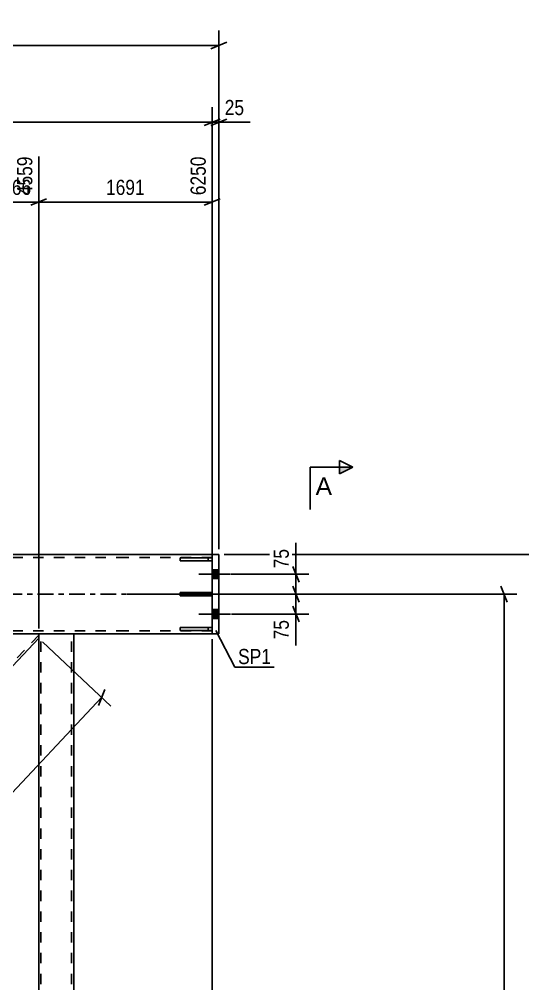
# Model space of a CAD drawing. Header units: millimetres. Extents: x -98 to 743, y -243 to 351.
# Drawn here: x 172 to 266.9, y -73.5 to 108.5 of the extents above; entities that cross this region are included whole.
import ezdxf

# ---------------------------------------------------------------- set-up
doc = ezdxf.new("R2010")
doc.units = ezdxf.units.MM
doc.linetypes.add('DXK_LINE_DOT2', pattern=[3.9198, 1.9599, -1.9599])
doc.linetypes.add('DXK_LINE_DOT3', pattern=[5.9187, 2.979, -0.9799, 0.9799, -0.9799])
doc.styles.add('Arial', font='ARIAL.TTF', dxfattribs={"height": 0.2})
doc.styles.add('Arial Narrow', font='ARIALN.TTF', dxfattribs={"height": 0.2})

# ---------------------------------------------------------------- blocks, each defined once
blk = doc.blocks.new('Part-389632146-3146 - 3139')
at = {"color": 7, "linetype": 'DXK_LINE_DOT2'}
for p, q in [((175.65, -7.5), (182.25, -7.5)), ((175.65, -8.33), (175.65, -7.5)), ((176.05, -152), (176.05, -7.5)), ((181.85, -152), (181.85, -7.5)), ((175.65, -152), (175.65, -151.17)), ((182.25, -152), (175.65, -152))]:
    blk.add_line(p, q, dxfattribs=at)
at = {"color": 2, "linetype": 'Continuous'}
for p, q in [((175.65, -151.17), (175.65, -8.33)), ((182.25, -7.5), (182.25, -152))]:
    blk.add_line(p, q, dxfattribs=at)
blk = doc.blocks.new('Part-389632146-3277 - 3139')
at = {"color": 7, "linetype": 'DXK_LINE_DOT2'}
for p, q in [((208.35, 6.88), (202.35, 6.88)), ((202.35, 6.88), (202.35, 6.28)), ((202.35, 6.28), (208.35, 6.28)), ((207.6, 6.88), (207.6, 6.28)), ((208.35, 6.28), (208.35, 6.88))]:
    blk.add_line(p, q, dxfattribs=at)
blk = doc.blocks.new('Part-389632146-3198 - 3139')
at = {"color": 2, "linetype": 'Continuous'}
for p, q in [((167.37, -7.5), (107.26, -71.42)), ((175.65, -8.33), (108.48, -79.75)), ((175.65, -8.33), (175.65, -7.5)), ((107.26, -80.33), (107.26, -71.42)), ((107.26, -81.05), (107.26, -80.33))]:
    blk.add_line(p, q, dxfattribs=at)
at = {"color": 7, "linetype": 'DXK_LINE_DOT2'}
for p, q in [((167.92, -7.5), (107.26, -72)), ((175.65, -7.74), (107.26, -80.47)), ((175.65, -7.5), (167.37, -7.5)), ((108.48, -79.75), (107.26, -81.05)), ((107.26, -80.96), (107.26, -80.33)), ((107.26, -80.47), (107.26, -80.42))]:
    blk.add_line(p, q, dxfattribs=at)
blk = doc.blocks.new('Part-389632146-3283 - 3139')
at = {"color": 2, "linetype": 'Continuous'}
for p, q in [((202.35, -6.27), (208.35, -6.27)), ((202.35, -6.87), (202.35, -6.27)), ((208.35, -6.87), (202.35, -6.87)), ((208.35, -6.27), (208.35, -6.87))]:
    blk.add_line(p, q, dxfattribs=at)
at = {"color": 7, "linetype": 'DXK_LINE_DOT2'}
blk.add_line((207.6, -6.87), (207.6, -6.27), dxfattribs=at)
blk = doc.blocks.new('Part-389632146-3309 - 3139')
at = {"color": 2, "linetype": 'Continuous'}
for p, q in [((209.6, 7.5), (208.35, 7.5)), ((208.35, 7.5), (208.35, -7.5)), ((209.6, -7.5), (209.6, 7.5)), ((208.35, -7.5), (209.6, -7.5))]:
    blk.add_line(p, q, dxfattribs=at)
blk = doc.blocks.new('Bolt-389632146-3246 - 3139')
at = {"linetype": 'Continuous'}
for points in [[(208.35, 4.58), (208.35, 2.93), (209.6, 2.93), (209.6, 4.58)], [(208.35, 4.58), (208.35, 2.93), (209.6, 2.93), (209.6, 4.58)], [(208.35, -2.92), (208.35, -4.57), (209.6, -4.57), (209.6, -2.92)], [(208.35, -2.92), (208.35, -4.57), (209.6, -4.57), (209.6, -2.92)]]:
    blk.add_hatch(color=1, dxfattribs=at).paths.add_polyline_path(points)
at = {"color": 1, "linetype": 'Continuous'}
for p, q in [((211.8, 3.75), (205.85, 3.75)), ((211.8, 3.75), (205.85, 3.75)), ((209.6, 4.58), (208.35, 4.58)), ((209.6, 4.58), (208.35, 4.58)), ((209.6, 2.93), (208.35, 2.93)), ((209.6, 2.93), (208.35, 2.93)), ((209.6, -2.92), (208.35, -2.92)), ((209.6, -2.92), (208.35, -2.92)), ((211.8, -3.75), (205.85, -3.75)), ((211.8, -3.75), (205.85, -3.75)), ((209.6, -4.57), (208.35, -4.57)), ((209.6, -4.57), (208.35, -4.57))]:
    blk.add_line(p, q, dxfattribs=at)
blk = doc.blocks.new('Part-389632146-3257 - 3139')
at = {"color": 2, "linetype": 'Continuous'}
for p, q in [((15.55, 7.5), (-0.45, 7.5)), ((68.16, 7.5), (15.65, 7.5)), ((101.46, 7.5), (76.18, 7.5)), ((131.73, 7.5), (106.46, 7.5)), ((192.25, 7.5), (139.75, 7.5)), ((208.35, 7.5), (192.35, 7.5)), ((-0.45, -7.5), (15.55, -7.5)), ((15.65, -7.5), (192.25, -7.5)), ((192.35, -7.5), (208.35, -7.5))]:
    blk.add_line(p, q, dxfattribs=at)
at = {"color": 7, "linetype": 'DXK_LINE_DOT2'}
for p, q in [((-0.45, 7.5), (-0.45, -7.5)), ((76.18, 7.5), (68.16, 7.5)), ((106.46, 7.5), (101.46, 7.5)), ((139.75, 7.5), (131.73, 7.5)), ((208.35, -7.5), (208.35, 7.5)), ((15.55, 6.9), (-0.45, 6.9)), ((192.25, 6.9), (15.65, 6.9)), ((208.35, 6.9), (192.35, 6.9)), ((15.55, -6.9), (-0.45, -6.9)), ((192.25, -6.9), (15.65, -6.9)), ((208.35, -6.9), (192.35, -6.9))]:
    blk.add_line(p, q, dxfattribs=at)
at = {"color": 7, "linetype": 'DXK_LINE_DOT3'}
for p, q in [((-10.45, 0), (15.55, 0)), ((15.65, 0), (192.25, 0)), ((192.35, 0), (218.35, 0))]:
    blk.add_line(p, q, dxfattribs=at)
blk = doc.blocks.new('Part-389632146-3276 - 3139')
at = {"color": 7, "linetype": 'DXK_LINE_DOT2'}
for p, q in [((208.35, -6.27), (202.35, -6.27)), ((202.35, -6.27), (202.35, -6.87)), ((202.35, -6.87), (208.35, -6.87)), ((207.6, -6.87), (207.6, -6.27)), ((208.35, -6.87), (208.35, -6.27))]:
    blk.add_line(p, q, dxfattribs=at)
blk = doc.blocks.new('Part-389632146-3278 - 3139')
at = {"color": 7, "linetype": 'DXK_LINE_DOT2'}
for p, q in [((208.35, 0.3), (202.35, 0.3)), ((202.35, 0.3), (202.35, -0.3)), ((207.6, -0.3), (207.6, 0.3)), ((208.35, -0.3), (208.35, 0.3)), ((202.35, -0.3), (208.35, -0.3))]:
    blk.add_line(p, q, dxfattribs=at)
blk = doc.blocks.new('Part-389632146-3288 - 3139')
at = {"color": 2, "linetype": 'Continuous'}
for p, q in [((208.35, 6.88), (202.35, 6.88)), ((202.35, 6.28), (202.35, 6.88)), ((208.35, 6.28), (202.35, 6.28)), ((208.35, 6.88), (208.35, 6.28))]:
    blk.add_line(p, q, dxfattribs=at)
at = {"color": 7, "linetype": 'DXK_LINE_DOT2'}
blk.add_line((207.6, 6.28), (207.6, 6.88), dxfattribs=at)
blk = doc.blocks.new('Part-389632146-3293 - 3139')
at = {"color": 2, "linetype": 'Continuous'}
for p, q in [((208.35, 0.3), (202.35, 0.3)), ((202.35, -0.3), (202.35, 0.3)), ((208.35, 0.3), (208.35, -0.3)), ((208.35, -0.3), (202.35, -0.3))]:
    blk.add_line(p, q, dxfattribs=at)
at = {"color": 7, "linetype": 'DXK_LINE_DOT2'}
blk.add_line((207.6, -0.3), (207.6, 0.3), dxfattribs=at)
blk = doc.blocks.new('StraightDimension-389632146-12772 - 3139')
at = {"color": 7, "linetype": 'Continuous'}
for p, q in [((208.35, 8.5), (208.35, 91.93)), ((209.6, 8.5), (209.6, 91.93)), ((206.85, 88.48), (209.85, 89.68)), ((211.1, 89.68), (208.1, 88.48)), ((208.35, 89.08), (209.6, 89.08))]:
    blk.add_line(p, q, dxfattribs=at)
at = {"color": 0}
blk.add_wipeout([(214.98, 89.83), (214.98, 94.03), (210.13, 94.03), (210.13, 89.83)], dxfattribs=at)
at = {"color": 7, "linetype": 'Continuous'}
blk.add_line((209.6, 89.08), (215.51, 89.08), dxfattribs=at)
blk.add_line((209.6, 89.08), (215.51, 89.08), dxfattribs=at)
at = {"color": 3, "style": 'Arial Narrow'}
blk.add_text('25', height=2.863, dxfattribs=at).set_placement((210.73, 90.43))
blk = doc.blocks.new('StraightDimension-389632146-3454 - 3139')
at = {"color": 7, "linetype": 'Continuous'}
blk.add_line((210.6, 7.5), (279.61, 7.5), dxfattribs=at)
blk = doc.blocks.new('StraightDimension-389632146-3579 - 3139')
at = {"color": 7, "linetype": 'Continuous'}
for p, q in [((167.37, -6.5), (167.37, 82.62)), ((175.65, -6.5), (175.65, 82.62)), ((165.87, 73.41), (168.87, 74.61)), ((167.37, 74.01), (175.65, 74.01)), ((177.15, 74.61), (174.15, 73.41))]:
    blk.add_line(p, q, dxfattribs=at)
at = {"color": 0}
blk.add_wipeout([(174.85, 74.76), (174.85, 78.96), (168.17, 78.96), (168.17, 74.76)], dxfattribs=at)
at = {"color": 0, "linetype": 'Continuous'}
blk.add_wipeout([(175.05, 83.22), (170.85, 83.22), (170.85, 74.71), (175.05, 74.71)], dxfattribs=at)
at = {"color": 3, "linetype": 'Continuous', "style": 'Arial Narrow'}
blk.add_text('4559', height=2.863, rotation=90.0002, dxfattribs=at).set_placement((174.45, 75.31))
at = {"color": 3, "style": 'Arial Narrow'}
blk.add_text('166', height=2.863, dxfattribs=at).set_placement((168.77, 75.36))
blk = doc.blocks.new('StraightDimension-389632146-3590 - 3139')
at = {"color": 7, "linetype": 'Continuous'}
for p, q in [((175.65, -6.5), (175.65, 82.62)), ((208.35, -6.5), (208.35, 82.62)), ((177.15, 74.61), (174.15, 73.41)), ((175.65, 74.01), (208.35, 74.01)), ((206.85, 73.41), (209.85, 74.61))]:
    blk.add_line(p, q, dxfattribs=at)
at = {"color": 0, "linetype": 'Continuous'}
blk.add_wipeout([(207.75, 83.22), (203.55, 83.22), (203.55, 74.71), (207.75, 74.71)], dxfattribs=at)
at = {"color": 0}
blk.add_wipeout([(196.26, 74.76), (196.26, 78.96), (187.74, 78.96), (187.74, 74.76)], dxfattribs=at)
at = {"color": 3, "linetype": 'Continuous', "style": 'Arial Narrow'}
blk.add_text('6250', height=2.863, rotation=90.0002, dxfattribs=at).set_placement((207.15, 75.31))
at = {"color": 3, "style": 'Arial Narrow'}
blk.add_text('1691', height=2.863, dxfattribs=at).set_placement((188.34, 75.36))
blk = doc.blocks.new('StraightDimension-389632146-3640 - 3139')
at = {"color": 7, "linetype": 'Continuous'}
for p, q in [((109.21, -79.06), (120.32, -68.61)), ((119.71, -71.25), (116.78, -69.89)), ((118.25, -70.57), (185.42, -141.99)), ((176.38, -150.49), (187.49, -140.04)), ((183.95, -141.31), (186.88, -142.67))]:
    blk.add_line(p, q, dxfattribs=at)
at = {"color": 0}
blk.add_wipeout([(155.29, -108.87), (158.35, -105.99), (152.52, -99.79), (149.46, -102.66)], dxfattribs=at)
at = {"color": 3, "style": 'Arial Narrow'}
blk.add_text('1961', height=2.863, rotation=-46.7591, dxfattribs=at).set_placement((150.31, -102.69))
blk = doc.blocks.new('StraightDimension-389632146-3658 - 3139')
at = {"color": 7, "linetype": 'Continuous'}
for p, q in [((176.38, -9.01), (189.27, -21.13)), ((186.93, -20.99), (188.11, -17.98)), ((119.12, -92.21), (187.52, -19.49)), ((107.98, -81.74), (120.87, -93.86)), ((119.71, -90.71), (118.53, -93.72))]:
    blk.add_line(p, q, dxfattribs=at)
at = {"color": 0}
blk.add_wipeout([(155.69, -52.24), (152.63, -49.36), (146.8, -55.56), (149.86, -58.44)], dxfattribs=at)
at = {"color": 3, "style": 'Arial Narrow'}
blk.add_text('1997', height=2.863, rotation=46.7591, dxfattribs=at).set_placement((149.83, -57.59))
blk = doc.blocks.new('StraightDimension-389632146-3814 - 3139')
at = {"color": 7, "linetype": 'Continuous'}
for p, q in [((193.28, 0), (265.81, 0)), ((264.01, -1.5), (262.81, 1.5)), ((263.41, -159.5), (263.41, 0)), ((262.81, -158), (264.01, -161)), ((179.95, -159.5), (265.81, -159.5))]:
    blk.add_line(p, q, dxfattribs=at)
at = {"color": 0}
blk.add_wipeout([(262.66, -75.49), (258.46, -75.49), (258.46, -84.01), (262.66, -84.01)], dxfattribs=at)
at = {"color": 3, "style": 'Arial Narrow'}
blk.add_text('3190', height=2.863, rotation=90.0002, dxfattribs=at).set_placement((262.06, -83.41))
blk = doc.blocks.new('StraightDimension-389632146-3852 - 3139')
at = {"color": 7, "linetype": 'Continuous'}
for p, q in [((-1.7, 8.5), (-1.7, 106.42)), ((209.6, 8.5), (209.6, 106.42)), ((-0.2, 104.17), (-3.2, 102.97)), ((208.1, 102.97), (211.1, 104.17)), ((-1.7, 103.57), (209.6, 103.57))]:
    blk.add_line(p, q, dxfattribs=at)
at = {"color": 0}
blk.add_wipeout([(108.21, 104.32), (108.21, 108.52), (99.69, 108.52), (99.69, 104.32)], dxfattribs=at)
at = {"color": 3, "style": 'Arial Narrow'}
blk.add_text('6300', height=2.863, dxfattribs=at).set_placement((100.29, 104.92))
blk = doc.blocks.new('StraightDimension-389632146-12773 - 3139')
at = {"color": 7, "linetype": 'Continuous'}
for p, q in [((-0.45, 8.5), (-0.45, 91.93)), ((208.35, 8.5), (208.35, 91.93)), ((1.05, 89.68), (-1.95, 88.48)), ((206.85, 88.48), (209.85, 89.68)), ((-0.45, 89.08), (208.35, 89.08))]:
    blk.add_line(p, q, dxfattribs=at)
at = {"color": 0}
blk.add_wipeout([(108.21, 89.83), (108.21, 94.03), (99.69, 94.03), (99.69, 89.83)], dxfattribs=at)
at = {"color": 3, "style": 'Arial Narrow'}
blk.add_text('6250', height=2.863, dxfattribs=at).set_placement((100.29, 90.43))
blk = doc.blocks.new('StraightDimension-389632146-13728 - 3139')
at = {"color": 7, "linetype": 'Continuous'}
for p, q in [((208.35, -8.5), (208.35, -81.38)), ((237.9, -151), (237.9, -76.13)), ((209.85, -78.38), (206.85, -79.58)), ((208.35, -78.98), (237.9, -78.98)), ((236.4, -79.58), (239.4, -78.38))]:
    blk.add_line(p, q, dxfattribs=at)
at = {"color": 0}
blk.add_wipeout([(226.47, -78.23), (226.47, -74.03), (219.78, -74.03), (219.78, -78.23)], dxfattribs=at)
at = {"color": 3, "style": 'Arial Narrow'}
blk.add_text('600', height=2.863, dxfattribs=at).set_placement((220.38, -77.63))
blk = doc.blocks.new('StraightDimension-389632146-38034 - 3139')
at = {"color": 7, "linetype": 'Continuous'}
for p, q in [((211.92, 3.75), (226.57, 3.75)), ((223.57, 5.25), (224.77, 2.25)), ((224.17, 0), (224.17, 3.75)), ((209.35, 0), (226.57, 0)), ((224.77, -1.5), (223.57, 1.5))]:
    blk.add_line(p, q, dxfattribs=at)
at = {"color": 0}
blk.add_wipeout([(223.42, 9.13), (219.22, 9.13), (219.22, 4.27), (223.42, 4.27)], dxfattribs=at)
at = {"color": 7, "linetype": 'Continuous'}
blk.add_line((224.17, 3.75), (224.17, 9.66), dxfattribs=at)
blk.add_line((224.17, 3.75), (224.17, 9.66), dxfattribs=at)
at = {"color": 3, "style": 'Arial Narrow'}
blk.add_text('75', height=2.863, rotation=90.0002, dxfattribs=at).set_placement((222.82, 4.88))
blk = doc.blocks.new('StraightDimension-389632146-38035 - 3139')
at = {"color": 7, "linetype": 'Continuous'}
for p, q in [((209.35, 0), (226.57, 0)), ((223.57, 1.5), (224.77, -1.5)), ((224.17, -3.75), (224.17, 0)), ((224.77, -5.25), (223.57, -2.25)), ((211.98, -3.75), (226.57, -3.75))]:
    blk.add_line(p, q, dxfattribs=at)
at = {"color": 0}
blk.add_wipeout([(223.42, -4.28), (219.22, -4.28), (219.22, -9.13), (223.42, -9.13)], dxfattribs=at)
at = {"color": 7, "linetype": 'Continuous'}
blk.add_line((224.17, -3.75), (224.17, -9.66), dxfattribs=at)
blk.add_line((224.17, -3.75), (224.17, -9.66), dxfattribs=at)
at = {"color": 3, "style": 'Arial Narrow'}
blk.add_text('75', height=2.863, rotation=90.0002, dxfattribs=at).set_placement((222.82, -8.53))
blk = doc.blocks.new('Mark-389632146-3305 - 3139')
at = {"color": 0}
blk.add_wipeout([(219.46, -13.2), (219.46, -10.2), (213.25, -10.2), (213.25, -13.2)], dxfattribs=at)
blk.add_wipeout([(219.46, -13.2), (219.46, -10.2), (213.25, -10.2), (213.25, -13.2)], dxfattribs=at)
at = {"color": 30, "linetype": 'Continuous'}
for p, q in [((209.05, -6.86), (212.65, -13.8)), ((212.65, -13.8), (220.06, -13.8))]:
    blk.add_line(p, q, dxfattribs=at)
at = {"color": 3, "style": 'Arial Narrow'}
blk.add_text('SP1', height=2.863, dxfattribs=at).set_placement((213.25, -13.2))
blk = doc.blocks.new('SectionMark-389632146-3966 - 3139')
at = {"linetype": 'Continuous'}
blk.add_hatch(color=6, dxfattribs=at).paths.add_polyline_path([(232.36, 22.7), (232.36, 23.95), (234.86, 23.95)])
at = {"color": 6, "linetype": 'Continuous'}
for p, q in [((226.86, 23.95), (226.86, 15.95)), ((226.86, 23.95), (234.86, 23.95)), ((232.36, 22.7), (232.36, 25.2)), ((232.36, 25.2), (234.86, 23.95)), ((234.86, 23.95), (232.36, 22.7))]:
    blk.add_line(p, q, dxfattribs=at)
at = {"color": 0, "linetype": 'Continuous'}
blk.add_wipeout([(230.97, 18.7), (230.97, 22.2), (227.86, 22.2), (227.86, 18.7)], dxfattribs=at)
at = {"color": 3, "linetype": 'Continuous', "style": 'Arial'}
blk.add_text('A', height=3.34, dxfattribs=at).set_placement((227.86, 18.7))

msp = doc.modelspace()

# ---------------------------------------------------------------- block references
for name in ['StraightDimension-389632146-12772 - 3139', 'Part-389632146-3257 - 3139', 'Part-389632146-3309 - 3139', 'Part-389632146-3277 - 3139', 'Part-389632146-3288 - 3139', 'Bolt-389632146-3246 - 3139', 'Part-389632146-3278 - 3139', 'Part-389632146-3293 - 3139', 'Part-389632146-3283 - 3139', 'Part-389632146-3276 - 3139', 'Part-389632146-3198 - 3139', 'Part-389632146-3146 - 3139']:
    msp.add_blockref(name, (0, 0))

# ---------------------------------------------------------------- next in the draw order: block references
for name in ['StraightDimension-389632146-3579 - 3139', 'StraightDimension-389632146-3454 - 3139', 'StraightDimension-389632146-3640 - 3139']:
    msp.add_blockref(name, (0, 0))

# ---------------------------------------------------------------- next in the draw order: block references
for name in ['StraightDimension-389632146-3590 - 3139', 'StraightDimension-389632146-3658 - 3139']:
    msp.add_blockref(name, (0, 0))

# ---------------------------------------------------------------- next in the draw order: block references
for name in ['StraightDimension-389632146-3852 - 3139', 'StraightDimension-389632146-3814 - 3139']:
    msp.add_blockref(name, (0, 0))

# ---------------------------------------------------------------- next in the draw order: block references
for name in ['StraightDimension-389632146-12773 - 3139', 'StraightDimension-389632146-13728 - 3139']:
    msp.add_blockref(name, (0, 0))

# ---------------------------------------------------------------- next in the draw order: block references
msp.add_blockref('StraightDimension-389632146-38034 - 3139', (0, 0))

# ---------------------------------------------------------------- next in the draw order: block references
msp.add_blockref('StraightDimension-389632146-38035 - 3139', (0, 0))

# ---------------------------------------------------------------- next in the draw order: block references
for name in ['SectionMark-389632146-3966 - 3139', 'Mark-389632146-3305 - 3139']:
    msp.add_blockref(name, (0, 0))

doc.saveas('drawing.dxf')
